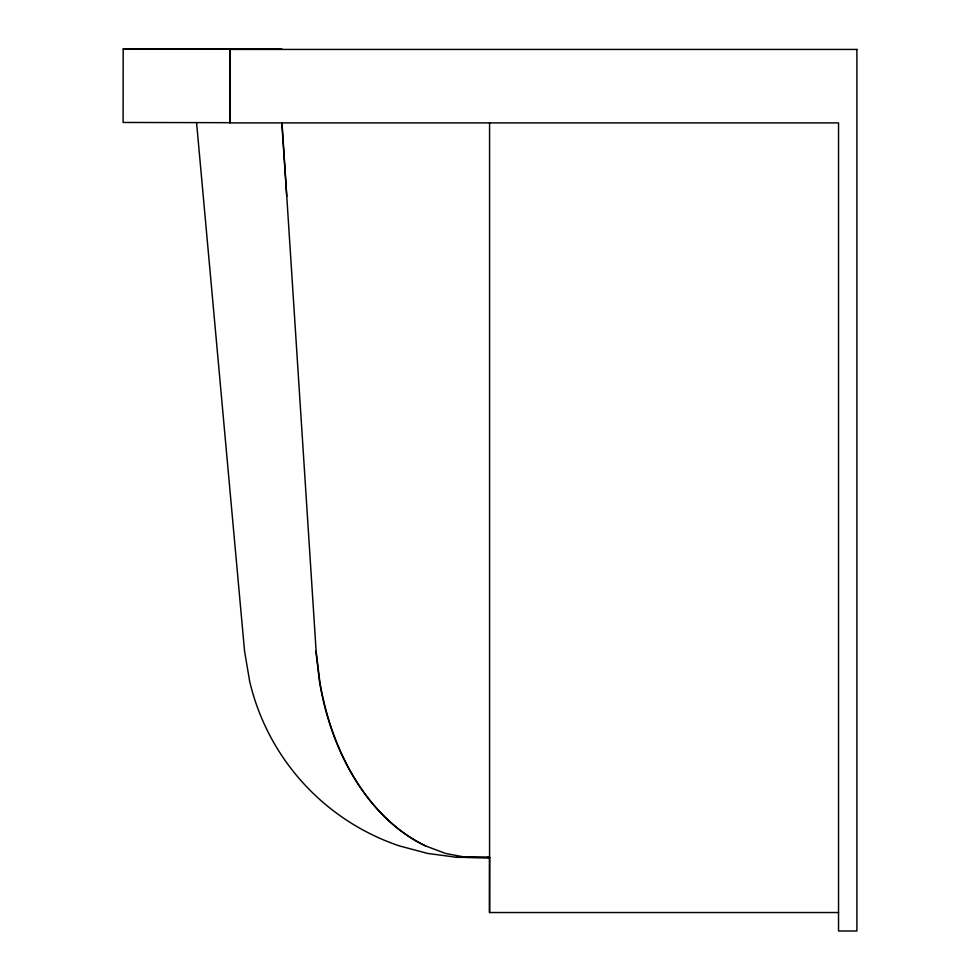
<?xml version="1.0" encoding="UTF-8"?>
<svg xmlns="http://www.w3.org/2000/svg" width="980" height="980" viewBox="0 0 980 980"><rect width="100%" height="100%" fill="white"/><g stroke="black" fill="none" stroke-linecap="round" stroke-linejoin="round"><path stroke-width="1.47" d="M123.186 49L123.1 122.463L229.908 122.684L229.994 49.221L282.093 49.257L123.186 49L230.104 49.172M838.537 912.527L489.51 912.527L489.571 857.537L487.452 857.341L489.571 857.341M196.564 122.549L244.559 651.149L249.704 681.529A228.83 228.83 0 0 0 399.534 845.948L427.574 853.421L456.643 857.304M456.325 857.304L489.571 857.537L465.99 857.316L445.729 853.494L425.724 845.997A228.83 162.288 -89.9 0 1 319.517 681.676L315.879 651.308M466.064 857.341L489.571 857.537M281.787 122.892L286.748 196.355M282.019 122.721L316.148 651.443L319.823 681.811A228.83 161.81 -90 0 0 425.896 846.046M489.571 122.892L489.571 912.527M856.9 49.429L229.835 49.429L229.835 122.892L838.537 122.892L838.537 931L856.9 931L856.9 49.429"/></g></svg>
